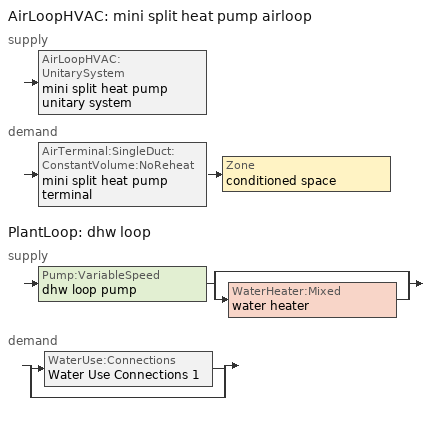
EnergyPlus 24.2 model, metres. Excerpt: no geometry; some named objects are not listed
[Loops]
AirLoopHVAC 'mini split heat pump airloop'
 supply: AirLoopHVAC:UnitarySystem 'mini split heat pump unitary system'
 demand: AirTerminal:SingleDuct:ConstantVolume:NoReheat 'mini split heat pump terminal' > Zone 'conditioned space'
PlantLoop 'dhw loop'
 supply: Pump:VariableSpeed 'dhw loop pump' > split
  | bypass
  | WaterHeater:Mixed 'water heater'
 demand: split
  | WaterUse:Connections 'Water Use Connections 1'
  | bypass
[ZoneControl:Thermostat]
conditioned space Thermostat: Zone or ZoneList=conditioned space; Control Type Schedule=conditioned space Thermostat Schedule; Control 1=conditioned space temperature setpoint; Temperature Difference Between Cutout And Setpoint {deltaC}=0
[ThermostatSetpoint:DualSetpoint]
conditioned space temperature setpoint: Heating Setpoint Temperature Schedule=heating setpoint; Cooling Setpoint Temperature Schedule=cooling setpoint
[ZoneHVAC:Baseboard:Convective:Electric]
electric baseboard: Availability Schedule=Always On Discrete; Heating Design Capacity {W}=23410.5; Efficiency=1
[AirTerminal:SingleDuct:ConstantVolume:NoReheat]
mini split heat pump terminal: Availability Schedule=Always On Discrete; Maximum Air Flow Rate {m3/s}=0.203881
[Zone equipment]
conditioned space: electric baseboard, mini split heat pump terminal
[AirLoopHVAC]
mini split heat pump airloop: Design Supply Air Flow Rate {m3/s}=0.203881; Design Return Air Flow Fraction of Supply Air Flow=1
[Sizing:System]
mini split heat pump airloop: Type of Load to Size On=Sensible; Design Outdoor Air Flow Rate {m3/s}=Autosize; Central Heating Maximum System Air Flow Ratio=0.3; Preheat Design Temperature {C}=7; Preheat Design Humidity Ratio {kgWater/kgDryAir}=0.008; Precool Design Temperature {C}=12.8; Precool Design Humidity Ratio {kgWater/kgDryAir}=0.008; Central Cooling Design Supply Air Temperature {C}=12.8; Central Heating Design Supply Air Temperature {C}=16.7; Type of Zone Sum to Use=NonCoincident; 100% Outdoor Air in Cooling=Yes; 100% Outdoor Air in Heating=Yes; Central Cooling Design Supply Air Humidity Ratio {kgWater/kgDryAir}=0.0085; Central Heating Design Supply Air Humidity Ratio {kgWater/kgDryAir}=0.008; Cooling Supply Air Flow Rate Method=DesignDay; Cooling Supply Air Flow Rate {m3/s}=0; Cooling Supply Air Flow Rate Per Floor Area {m3/s-m2}=0.00996765; Cooling Fraction of Autosized Cooling Supply Air Flow Rate=1; Cooling Supply Air Flow Rate Per Unit Cooling Capacity {m3/s-W}=3.94755e-05; Heating Supply Air Flow Rate Method=DesignDay; Heating Supply Air Flow Rate {m3/s}=0; Heating Supply Air Flow Rate Per Floor Area {m3/s-m2}=0.00996765; Heating Fraction of Autosized Heating Supply Air Flow Rate=1; Heating Fraction of Autosized Cooling Supply Air Flow Rate=1; Heating Supply Air Flow Rate Per Unit Heating Capacity {m3/s-W}=3.15882e-05; System Outdoor Air Method=ZoneSum; Zone Maximum Outdoor Air Fraction=1; Cooling Design Capacity Method=CoolingDesignCapacity; Cooling Design Capacity {W}=Autosize; Cooling Design Capacity Per Floor Area {W/m2}=234.7; Fraction of Autosized Cooling Design Capacity=1; Heating Design Capacity Method=HeatingDesignCapacity; Heating Design Capacity {W}=Autosize; Heating Design Capacity Per Floor Area {W/m2}=157; Fraction of Autosized Heating Design Capacity=1; Central Cooling Capacity Control Method=OnOff; Occupant Diversity=Autosize
[AvailabilityManager:Scheduled]
mini split heat pump airloop Availability Manager: Schedule=Always On Discrete
[AirLoopHVAC:UnitarySystem]
mini split heat pump unitary system: Control Type=Load; Controlling Zone or Thermostat Location=conditioned space; Dehumidification Control Type=None; Availability Schedule=Always On Discrete; Supply Fan=mini split heat pump supply fan; Fan Placement=BlowThrough; Supply Air Fan Operating Mode Schedule=mini split heat pump auto fan schedule; Heating Coil=mini split heat pump htg coil; DX Heating Coil Sizing Ratio=1; Cooling Coil=mini split heat pump clg coil; Use DOAS DX Cooling Coil=No; Minimum Supply Air Temperature {C}=2; Latent Load Control=SensibleOnlyLoadControl; Cooling Supply Air Flow Rate Method=SupplyAirFlowRate; Cooling Supply Air Flow Rate {m3/s}=0.203881; Heating Supply Air Flow Rate Method=SupplyAirFlowRate; Heating Supply Air Flow Rate {m3/s}=0.203881; No Load Supply Air Flow Rate Method=SupplyAirFlowRate; No Load Supply Air Flow Rate {m3/s}=0; No Load Supply Air Flow Rate Control Set To Low Speed=Yes; Maximum Supply Air Temperature {C}=48.8889; Maximum Outdoor Dry-Bulb Temperature for Supplemental Heater Operation {C}=21; Ancillary On-Cycle Electric Power {W}=0; Ancillary Off-Cycle Electric Power {W}=0; Design Specification Multispeed Object=Unitary System Performance Multispeed 1
[Fan:SystemModel]
mini split heat pump supply fan: Availability Schedule=Always On Discrete; Design Maximum Air Flow Rate {m3/s}=0.251085; Speed Control Method=Discrete; Electric Power Minimum Flow Rate Fraction=0.2; Design Pressure Rise {Pa}=500; Motor Efficiency=1; Motor In Air Stream Fraction=1; Design Electric Power Consumption {W}=Autosize; Design Power Sizing Method=PowerPerFlow; Electric Power Per Unit Flow Rate {W/(m3/s)}=148.322; Electric Power Per Unit Flow Rate Per Unit Pressure {W/((m3/s)-Pa)}=1.66667; Fan Total Efficiency=0.7; Motor Loss Radiative Fraction=0; Number of Speeds=4; Speed Flow Fraction 1=0.20706; Speed Electric Power Fraction 1=0.00888; Speed Flow Fraction 2=0.252; Speed Electric Power Fraction 2=0.016; Speed Flow Fraction 3=0.812; Speed Electric Power Fraction 3=0.53539; Speed Flow Fraction 4=1; Speed Electric Power Fraction 4=1
[Coil:Heating:DX:MultiSpeed]
mini split heat pump htg coil: Availability Schedule=Always On Discrete; Minimum Outdoor Dry-Bulb Temperature for Compressor Operation {C}=-28.8889; Crankcase Heater Capacity {W}=50; Maximum Outdoor Dry-Bulb Temperature for Crankcase Heater Operation {C}=10; Defrost Energy Input Ratio Function of Temperature Curve=Defrosteir; Maximum Outdoor Dry-Bulb Temperature for Defrost Operation {C}=4.44444; Defrost Strategy=ReverseCycle; Defrost Control=Timed; Defrost Time Period Fraction=0.058333; Resistive Defrost Heater Capacity {W}=AutoSize; Apply Part Load Fraction to Speeds Greater than 1=No; Fuel Type=Electricity; Region number for Calculating HSPF=4; Number of Speeds=2; Speed Gross Rated Heating Capacity 1 {W}=1178.72; Speed Gross Rated Heating COP 1 {W/W}=4.29033; Speed Rated Air Flow Rate 1 {m3/s}=0.0633039; Speed Rated Supply Air Fan Power Per Volume Flow Rate 2017 1 {W/(m3/s)}=773.3; Speed Rated Supply Air Fan Power Per Volume Flow Rate 2023 1 {W/(m3/s)}=934.4; Speed Heating Capacity Function of Temperature Curve Name 1=Heat-CAP-fT1; Speed Heating Capacity Function of Flow Fraction Curve Name 1=Heat-CAP-fFF1; Speed Energy Input Ratio Function of Temperature Curve Name 1=Heat-EIR-fT1; Speed Energy Input Ratio Function of Flow Fraction Curve Name 1=Heat-EIR-fFF1; Speed Part Load Fraction Correlation Curve Name 1=Heat-PLF-fPLR1; Speed Rated Waste Heat Fraction of Power Input 1=0.2; Speed Waste Heat Function of Temperature Curve Name 1=ConstantBiquadratic 1; Speed Gross Rated Heating Capacity 2 {W}=4642.53; Speed Gross Rated Heating COP 2 {W/W}=2.97298; Speed Rated Air Flow Rate 2 {m3/s}=0.251203; Speed Rated Supply Air Fan Power Per Volume Flow Rate 2017 2 {W/(m3/s)}=773.3; Speed Rated Supply Air Fan Power Per Volume Flow Rate 2023 2 {W/(m3/s)}=934.4; Speed Heating Capacity Function of Temperature Curve Name 2=Heat-CAP-fT2; Speed Heating Capacity Function of Flow Fraction Curve Name 2=Heat-CAP-fFF2; Speed Energy Input Ratio Function of Temperature Curve Name 2=Heat-EIR-fT2; Speed Energy Input Ratio Function of Flow Fraction Curve Name 2=Heat-EIR-fFF2; Speed Part Load Fraction Correlation Curve Name 2=Heat-PLF-fPLR2; Speed Rated Waste Heat Fraction of Power Input 2=0.2; Speed Waste Heat Function of Temperature Curve Name 2=ConstantBiquadratic 1
[Coil:Cooling:DX:MultiSpeed]
mini split heat pump clg coil: Availability Schedule=Always On Discrete; Condenser Type=AirCooled; Minimum Outdoor Dry-Bulb Temperature for Compressor Operation {C}=-25; Apply Part Load Fraction to Speeds Greater than 1=No; Apply Latent Degradation to Speeds Greater than 1=No; Crankcase Heater Capacity {W}=50; Maximum Outdoor Dry-Bulb Temperature for Crankcase Heater Operation {C}=10; Basin Heater Capacity {W/K}=0; Basin Heater Setpoint Temperature {C}=2; Fuel Type=Electricity; Number of Speeds=2; Speed Gross Rated Total Cooling Capacity 1 {W}=969.341; Speed Gross Rated Sensible Heat Ratio 1=0.806404; Speed Gross Rated Cooling COP 1 {W/W}=3.79972; Speed Rated Air Flow Rate 1 {m3/s}=0.0520149; Speed Rated Evaporator Fan Power Per Volume Flow Rate 2017 1 {W/(m3/s)}=773.3; Speed Rated Evaporator Fan Power Per Volume Flow Rate 2023 1 {W/(m3/s)}=934.4; Speed Total Cooling Capacity Function of Temperature Curve Name 1=Cool-CAP-fT1; Speed Total Cooling Capacity Function of Flow Fraction Curve Name 1=Cool-CAP-fFF1; Speed Energy Input Ratio Function of Temperature Curve Name 1=Cool-EIR-fT1; Speed Energy Input Ratio Function of Flow Fraction Curve Name 1=Cool-EIR-fFF1; Speed Part Load Fraction Correlation Curve Name 1=Cool-PLF-fPLR1; Speed Nominal Time for Condensate Removal to Begin 1 {s}=1000; Speed Ratio of Initial Moisture Evaporation Rate and Steady State Latent Capacity 1=1.5; Speed Maximum Cycling Rate 1 {cycles/hr}=3; Speed Latent Capacity Time Constant 1 {s}=45; Speed Rated Waste Heat Fraction of Power Input 1=0.2; Speed Waste Heat Function of Temperature Curve Name 1=ConstantBiquadratic; Speed Evaporative Condenser Effectiveness 1=0.9; Speed Evaporative Condenser Air Flow Rate 1 {m3/s}=AutoSize; Speed Rated Evaporative Condenser Pump Power Consumption 1 {W}=AutoSize; Speed Gross Rated Total Cooling Capacity 2 {W}=3819.94; Speed Gross Rated Sensible Heat Ratio 2=0.759942; Speed Gross Rated Cooling COP 2 {W/W}=2.89066; Speed Rated Air Flow Rate 2 {m3/s}=0.203977; Speed Rated Evaporator Fan Power Per Volume Flow Rate 2017 2 {W/(m3/s)}=773.3; Speed Rated Evaporator Fan Power Per Volume Flow Rate 2023 2 {W/(m3/s)}=934.4; Speed Total Cooling Capacity Function of Temperature Curve Name 2=Cool-CAP-fT2; Speed Total Cooling Capacity Function of Flow Fraction Curve Name 2=Cool-CAP-fFF2; Speed Energy Input Ratio Function of Temperature Curve Name 2=Cool-EIR-fT2; Speed Energy Input Ratio Function of Flow Fraction Curve Name 2=Cool-EIR-fFF2; Speed Part Load Fraction Correlation Curve Name 2=Cool-PLF-fPLR2; Speed Nominal Time for Condensate Removal to Begin 2 {s}=1000; Speed Ratio of Initial Moisture Evaporation Rate and Steady State Latent Capacity 2=1.5; Speed Maximum Cycling Rate 2 {cycles/hr}=3; Speed Latent Capacity Time Constant 2 {s}=45; Speed Rated Waste Heat Fraction of Power Input 2=0.2; Speed Waste Heat Function of Temperature Curve Name 2=ConstantBiquadratic; Speed Evaporative Condenser Effectiveness 2=0.9; Speed Evaporative Condenser Air Flow Rate 2 {m3/s}=AutoSize; Speed Rated Evaporative Condenser Pump Power Consumption 2 {W}=AutoSize
[UnitarySystemPerformance:Multispeed]
Unitary System Performance Multispeed 1: Number of Speeds for Heating=2; Number of Speeds for Cooling=2; Single Mode Operation=No; No Load Supply Air Flow Rate Ratio=1; Heating Speed Supply Air Flow Ratio 1=0.310345; Cooling Speed Supply Air Flow Ratio 1=0.255; Heating Speed Supply Air Flow Ratio 2=1.23153; Cooling Speed Supply Air Flow Ratio 2=1
[PlantLoop]
dhw loop: Fluid Type=Water; Plant Equipment Operation Scheme=dhw loop Operation Schemes; Maximum Loop Temperature {C}=100; Minimum Loop Temperature {C}=0; Maximum Loop Flow Rate {m3/s}=0.01; Minimum Loop Flow Rate {m3/s}=0; Plant Loop Volume {m3}=0.003; Load Distribution Scheme=Optimal; Plant Loop Demand Calculation Scheme=SingleSetpoint; Common Pipe Simulation=None
[Sizing:Plant]
dhw loop: Loop Type=Heating; Design Loop Exit Temperature {C}=56; Loop Design Temperature Difference {deltaC}=5.55556; Sizing Option=NonCoincident; Zone Timesteps in Averaging Window=1; Coincident Sizing Factor Mode=None
[Pump:VariableSpeed]
dhw loop pump: Design Maximum Flow Rate {m3/s}=0.01; Design Pump Head {Pa}=1; Design Power Consumption {W}=0; Motor Efficiency=0.85; Fraction of Motor Inefficiencies to Fluid Stream=0; Coefficient 1 of the Part Load Performance Curve=0; Coefficient 2 of the Part Load Performance Curve=1; Coefficient 3 of the Part Load Performance Curve=0; Coefficient 4 of the Part Load Performance Curve=0; Design Minimum Flow Rate {m3/s}=0; Pump Control Type=Intermittent; Skin Loss Radiative Fraction=0.5; Design Power Sizing Method=PowerPerFlowPerPressure; Design Electric Power per Unit Flow Rate {W/(m3/s)}=348701.1; Design Shaft Power per Unit Flow Rate per Unit Head {W/((m3/s)-Pa)}=1.28205; Design Minimum Flow Rate Fraction=0
[WaterHeater:Mixed]
water heater: Tank Volume {m3}=0.102206; Setpoint Temperature Schedule=water heater setpoint; Deadband Temperature Difference {deltaC}=2; Maximum Temperature Limit {C}=99; Heater Control Type=Cycle; Heater Maximum Capacity {W}=5500.06; Heater Minimum Capacity {W}=0; Heater Ignition Minimum Flow Rate {m3/s}=0; Heater Ignition Delay {s}=0; Heater Fuel Type=Electricity; Heater Thermal Efficiency=1; Off Cycle Parasitic Fuel Consumption Rate {W}=0; Off Cycle Parasitic Fuel Type=Electricity; Off Cycle Parasitic Heat Fraction to Tank=0; On Cycle Parasitic Fuel Consumption Rate {W}=0; On Cycle Parasitic Fuel Type=Electricity; On Cycle Parasitic Heat Fraction to Tank=0; Ambient Temperature Indicator=Zone; Ambient Temperature Zone=conditioned space; Off Cycle Loss Coefficient to Ambient Temperature {W/K}=2.93714; Off Cycle Loss Fraction to Zone=1; On Cycle Loss Coefficient to Ambient Temperature {W/K}=2.93714; On Cycle Loss Fraction to Zone=1; Use Side Effectiveness=1; Source Side Effectiveness=1; Use Side Design Flow Rate {m3/s}=Autosize; Source Side Design Flow Rate {m3/s}=Autosize; Indirect Water Heating Recovery Time {hr}=1.5; Source Side Flow Control Mode=IndirectHeatPrimarySetpoint
[WaterHeater:Sizing]
water heater: Design Mode=PeakDraw; Time Storage Can Meet Peak Draw {hr}=0.538503; Time for Tank Recovery {hr}=0; Nominal Tank Volume for Autosizing Plant Connections {m3}=1
[SetpointManager:Scheduled]
Setpoint Manager Scheduled 1: Control Variable=Temperature; Schedule=dhw temp
[WaterUse:Connections]
Water Use Connections 1: Drain Water Heat Exchanger Type=None; Drain Water Heat Exchanger Destination=Plant; Water Use Equipment Name 1=dhw fixtures; Water Use Equipment Name 2=dhw distribution waste; Water Use Equipment Name 3=clothes washer; Water Use Equipment Name 4=dishwasher
[WaterUse:Equipment]
Name | Peak Flow Rate {m3/s} | Flow Rate Fraction Schedule | Target Temperature Schedule
dhw fixtures | 4.46098e-06 | dhw fixtures schedule | mixed water temperature schedule
dhw distribution waste | 1.35238e-06 | dhw fixtures schedule | mixed water temperature schedule
clothes washer | 9.69919e-07 | clothes washer schedule
dishwasher | 2.90872e-07 | dishwasher schedule
[PlantEquipmentOperationSchemes]
dhw loop Operation Schemes: Control Scheme Object Type 1=PlantEquipmentOperation:HeatingLoad; Control Scheme Name 1=dhw loop Heating Operation Scheme; Control Scheme Schedule Name 1=Always On Discrete
[PlantEquipmentOperation:HeatingLoad]
dhw loop Heating Operation Scheme: Load Range Lower Limit 1 {W}=0; Load Range Upper Limit 1 {W}=1000000000; Range Equipment List Name 1=dhw loop Heating Equipment List
[PlantEquipmentList]
dhw loop Heating Equipment List: WaterHeater:Mixed, water heater
[EnergyManagementSystem:GlobalVariable]
infil_program_Qfan
infil_program_Qinf
mini_split_heat_pump_airloop_Fan_RTF
natural_vent_program_Qnv
natural_vent_program_Qwhf
[EnergyManagementSystem:InternalVariable]
mini_split_heat_pump_airloop_max_sup_fan_mfr: Internal Data Index Key=mini split heat pump supply fan; Internal Data Type=Fan Maximum Mass Flow Rate
[EnergyManagementSystem:Sensor]
Name | Output:Variable or Output:Meter Index Key | Output:Variable or Output:Meter
airflow_gain | infil flow | Infiltration Sensible Heat Gain Energy
airflow_gain_1 | natural vent flow | Infiltration Sensible Heat Gain Energy
airflow_gain_2 | whole house fan flow | Infiltration Sensible Heat Gain Energy
airflow_loss | infil flow | Infiltration Sensible Heat Loss Energy
airflow_loss_1 | natural vent flow | Infiltration Sensible Heat Loss Energy
airflow_loss_2 | whole house fan flow | Infiltration Sensible Heat Loss Energy
clg_load_cond |  | Cooling:EnergyTransfer:Zone:CONDITIONED SPACE
clg_sp_s; clg_sp_s_1 | cooling setpoint | Schedule Value
clothes_dryer_exhaust_0_sch_s | clothes dryer exhaust 0 schedule | Schedule Value
conditioned_space_clg_unmet_s | conditioned space | Zone Cooling Setpoint Not Met Time
conditioned_space_htg_unmet_s | conditioned space | Zone Heating Setpoint Not Met Time
cool_season | cooling season schedule | Schedule Value
dhw_loss | water heater | Water Heater Heat Loss Energy
dhw_rtf | water heater | Water Heater Runtime Fraction
fridge_tin_s; tin_s; tin_s_1 | conditioned space | Zone Mean Air Temperature
htg_load_cond |  | Heating:EnergyTransfer:Zone:CONDITIONED SPACE
htg_sp_s; htg_sp_s_1 | heating setpoint | Schedule Value
ig_ee_conv | clothes dryer | Electric Equipment Convective Heating Energy
ig_ee_conv_1 | clothes washer | Electric Equipment Convective Heating Energy
ig_ee_conv_2 | cooking range | Electric Equipment Convective Heating Energy
ig_ee_conv_3 | dishwasher | Electric Equipment Convective Heating Energy
ig_ee_conv_4 | fridge | Electric Equipment Convective Heating Energy
ig_ee_conv_5 | misc plug loads | Electric Equipment Convective Heating Energy
ig_ee_conv_6 | whole house fan | Electric Equipment Convective Heating Energy
ig_ee_rad | clothes dryer | Electric Equipment Radiant Heating Energy
ig_ee_rad_1 | clothes washer | Electric Equipment Radiant Heating Energy
ig_ee_rad_2 | cooking range | Electric Equipment Radiant Heating Energy
ig_ee_rad_3 | dishwasher | Electric Equipment Radiant Heating Energy
ig_ee_rad_4 | fridge | Electric Equipment Radiant Heating Energy
ig_ee_rad_5 | misc plug loads | Electric Equipment Radiant Heating Energy
ig_ee_rad_6 | whole house fan | Electric Equipment Radiant Heating Energy
ig_lgt_conv | interior lighting | Lights Convective Heating Energy
ig_lgt_rad | interior lighting | Lights Radiant Heating Energy
ig_lgt_vis | interior lighting | Lights Visible Radiation Heating Energy
ig_oe_conv | clothes dryer 1 | Other Equipment Convective Heating Energy
ig_oe_conv_1 | cooking range 1 | Other Equipment Convective Heating Energy
ig_oe_conv_2 | general water use latent | Other Equipment Convective Heating Energy
ig_oe_conv_3 | general water use sensible | Other Equipment Convective Heating Energy
ig_oe_conv_4 | water heater energy adjustment1 | Other Equipment Convective Heating Energy
ig_oe_rad | clothes dryer 1 | Other Equipment Radiant Heating Energy
ig_oe_rad_1 | cooking range 1 | Other Equipment Radiant Heating Energy
ig_oe_rad_2 | general water use latent | Other Equipment Radiant Heating Energy
ig_oe_rad_3 | general water use sensible | Other Equipment Radiant Heating Energy
ig_oe_rad_4 | water heater energy adjustment1 | Other Equipment Radiant Heating Energy
ig_ppl_conv | occupants | People Convective Heating Energy
ig_ppl_rad | occupants | People Radiant Heating Energy
im_conv | furniture mass conditioned space 1 | Surface Inside Face Convection Heat Gain Energy
im_conv_1 | partition wall mass | Surface Inside Face Convection Heat Gain Energy
im_ig | furniture mass conditioned space 1 | Surface Inside Face Internal Gains Radiation Heat Gain Energy
im_ig_1 | partition wall mass | Surface Inside Face Internal Gains Radiation Heat Gain Energy
im_lgt | furniture mass conditioned space 1 | Surface Inside Face Lights Radiation Heat Gain Energy
im_lgt_1 | partition wall mass | Surface Inside Face Lights Radiation Heat Gain Energy
im_sol | furniture mass conditioned space 1 | Surface Inside Face Solar Radiation Heat Gain Energy
im_sol_1 | partition wall mass | Surface Inside Face Solar Radiation Heat Gain Energy
im_surf | furniture mass conditioned space 1 | Surface Inside Face Net Surface Thermal Radiation Heat Gain Energy
im_surf_1 | partition wall mass | Surface Inside Face Net Surface Thermal Radiation Heat Gain Energy
mini_split_heat_pump_airloop_Fan_RTF_s | mini split heat pump supply fan | Fan Runtime Fraction Speed 1
mini_split_heat_pump_airloop_Fan_RTF_s_1 | mini split heat pump supply fan | Fan Runtime Fraction Speed 2
mini_split_heat_pump_airloop_Fan_RTF_s_2 | mini split heat pump supply fan | Fan Runtime Fraction Speed 3
mini_split_heat_pump_airloop_Fan_RTF_s_3 | mini split heat pump supply fan | Fan Runtime Fraction Speed 4
mini_split_heat_pump_clg_coil_s | mini split heat pump clg coil | Cooling Coil Total Cooling Energy
mini_split_heat_pump_htg_coil_s | mini split heat pump htg coil | Heating Coil Heating Energy
mini_split_heat_pump_supply_fan_s | mini split heat pump supply fan | Fan Electricity Energy
mv_conv | mech vent house fan | Electric Equipment Convective Heating Energy
mv_conv_1 | mech vent house fan cfis | Electric Equipment Convective Heating Energy
mv_conv_2 | mech vent house fan latent load | Other Equipment Convective Heating Energy
mv_conv_3 | mech vent house fan sensible load | Other Equipment Convective Heating Energy
mv_rad | mech vent house fan | Electric Equipment Radiant Heating Energy
mv_rad_1 | mech vent house fan cfis | Electric Equipment Radiant Heating Energy
mv_rad_2 | mech vent house fan latent load | Other Equipment Radiant Heating Energy
mv_rad_3 | mech vent house fan sensible load | Other Equipment Radiant Heating Energy
natural_vent_s | natural vent schedule | Schedule Value
out_pb_s |  | Site Outdoor Air Barometric Pressure
out_wt_s |  | Site Outdoor Air Humidity Ratio
site_vw_s |  | Site Wind Speed
ss_back_out | Window1 | Surface Window Shortwave from Zone Back Out Window Heat Transfer Rate
ss_back_out_1 | Window10 | Surface Window Shortwave from Zone Back Out Window Heat Transfer Rate
ss_back_out_10 | Window9 | Surface Window Shortwave from Zone Back Out Window Heat Transfer Rate
ss_back_out_2 | Window11 | Surface Window Shortwave from Zone Back Out Window Heat Transfer Rate
ss_back_out_3 | Window12 | Surface Window Shortwave from Zone Back Out Window Heat Transfer Rate
ss_back_out_4 | Window14 | Surface Window Shortwave from Zone Back Out Window Heat Transfer Rate
ss_back_out_5 | Window2 | Surface Window Shortwave from Zone Back Out Window Heat Transfer Rate
ss_back_out_6 | Window3 | Surface Window Shortwave from Zone Back Out Window Heat Transfer Rate
ss_back_out_7 | Window4 | Surface Window Shortwave from Zone Back Out Window Heat Transfer Rate
ss_back_out_8 | Window5 | Surface Window Shortwave from Zone Back Out Window Heat Transfer Rate
ss_back_out_9 | Window7 | Surface Window Shortwave from Zone Back Out Window Heat Transfer Rate
ss_conv | Door1 | Surface Inside Face Convection Heat Gain Energy
ss_conv_1 | Window1 | Surface Inside Face Convection Heat Gain Energy
ss_conv_10 | Window7 | Surface Inside Face Convection Heat Gain Energy
ss_conv_11 | Window9 | Surface Inside Face Convection Heat Gain Energy
ss_conv_2 | Window10 | Surface Inside Face Convection Heat Gain Energy
ss_conv_3 | Window11 | Surface Inside Face Convection Heat Gain Energy
ss_conv_4 | Window12 | Surface Inside Face Convection Heat Gain Energy
ss_conv_5 | Window14 | Surface Inside Face Convection Heat Gain Energy
ss_conv_6 | Window2 | Surface Inside Face Convection Heat Gain Energy
ss_conv_7 | Window3 | Surface Inside Face Convection Heat Gain Energy
ss_conv_8 | Window4 | Surface Inside Face Convection Heat Gain Energy
ss_conv_9 | Window5 | Surface Inside Face Convection Heat Gain Energy
ss_ig | Door1 | Surface Inside Face Internal Gains Radiation Heat Gain Energy
ss_ig_1 | Window1 | Surface Inside Face Internal Gains Radiation Heat Gain Energy
ss_ig_10 | Window7 | Surface Inside Face Internal Gains Radiation Heat Gain Energy
ss_ig_11 | Window9 | Surface Inside Face Internal Gains Radiation Heat Gain Energy
ss_ig_2 | Window10 | Surface Inside Face Internal Gains Radiation Heat Gain Energy
ss_ig_3 | Window11 | Surface Inside Face Internal Gains Radiation Heat Gain Energy
ss_ig_4 | Window12 | Surface Inside Face Internal Gains Radiation Heat Gain Energy
ss_ig_5 | Window14 | Surface Inside Face Internal Gains Radiation Heat Gain Energy
ss_ig_6 | Window2 | Surface Inside Face Internal Gains Radiation Heat Gain Energy
ss_ig_7 | Window3 | Surface Inside Face Internal Gains Radiation Heat Gain Energy
ss_ig_8 | Window4 | Surface Inside Face Internal Gains Radiation Heat Gain Energy
ss_ig_9 | Window5 | Surface Inside Face Internal Gains Radiation Heat Gain Energy
ss_lgt | Door1 | Surface Inside Face Lights Radiation Heat Gain Energy
ss_sol | Door1 | Surface Inside Face Solar Radiation Heat Gain Energy
ss_surf | Door1 | Surface Inside Face Net Surface Thermal Radiation Heat Gain Energy
ss_surf_1 | Window1 | Surface Inside Face Net Surface Thermal Radiation Heat Gain Energy
ss_surf_10 | Window7 | Surface Inside Face Net Surface Thermal Radiation Heat Gain Energy
ss_surf_11 | Window9 | Surface Inside Face Net Surface Thermal Radiation Heat Gain Energy
ss_surf_2 | Window10 | Surface Inside Face Net Surface Thermal Radiation Heat Gain Energy
ss_surf_3 | Window11 | Surface Inside Face Net Surface Thermal Radiation Heat Gain Energy
ss_surf_4 | Window12 | Surface Inside Face Net Surface Thermal Radiation Heat Gain Energy
ss_surf_5 | Window14 | Surface Inside Face Net Surface Thermal Radiation Heat Gain Energy
ss_surf_6 | Window2 | Surface Inside Face Net Surface Thermal Radiation Heat Gain Energy
ss_surf_7 | Window3 | Surface Inside Face Net Surface Thermal Radiation Heat Gain Energy
ss_surf_8 | Window4 | Surface Inside Face Net Surface Thermal Radiation Heat Gain Energy
ss_surf_9 | Window5 | Surface Inside Face Net Surface Thermal Radiation Heat Gain Energy
ss_trans_in | Window1 | Surface Window Transmitted Solar Radiation Rate
ss_trans_in_1 | Window10 | Surface Window Transmitted Solar Radiation Rate
ss_trans_in_10 | Window9 | Surface Window Transmitted Solar Radiation Rate
ss_trans_in_2 | Window11 | Surface Window Transmitted Solar Radiation Rate
ss_trans_in_3 | Window12 | Surface Window Transmitted Solar Radiation Rate
ss_trans_in_4 | Window14 | Surface Window Transmitted Solar Radiation Rate
ss_trans_in_5 | Window2 | Surface Window Transmitted Solar Radiation Rate
ss_trans_in_6 | Window3 | Surface Window Transmitted Solar Radiation Rate
ss_trans_in_7 | Window4 | Surface Window Transmitted Solar Radiation Rate
ss_trans_in_8 | Window5 | Surface Window Transmitted Solar Radiation Rate
ss_trans_in_9 | Window7 | Surface Window Transmitted Solar Radiation Rate
ss_trans_out | Window1 | Surface Inside Face Initial Transmitted Diffuse Transmitted Out Window Solar Radiation Rate
ss_trans_out_1 | Window10 | Surface Inside Face Initial Transmitted Diffuse Transmitted Out Window Solar Radiation Rate
ss_trans_out_10 | Window9 | Surface Inside Face Initial Transmitted Diffuse Transmitted Out Window Solar Radiation Rate
ss_trans_out_2 | Window11 | Surface Inside Face Initial Transmitted Diffuse Transmitted Out Window Solar Radiation Rate
ss_trans_out_3 | Window12 | Surface Inside Face Initial Transmitted Diffuse Transmitted Out Window Solar Radiation Rate
ss_trans_out_4 | Window14 | Surface Inside Face Initial Transmitted Diffuse Transmitted Out Window Solar Radiation Rate
ss_trans_out_5 | Window2 | Surface Inside Face Initial Transmitted Diffuse Transmitted Out Window Solar Radiation Rate
ss_trans_out_6 | Window3 | Surface Inside Face Initial Transmitted Diffuse Transmitted Out Window Solar Radiation Rate
ss_trans_out_7 | Window4 | Surface Inside Face Initial Transmitted Diffuse Transmitted Out Window Solar Radiation Rate
ss_trans_out_8 | Window5 | Surface Inside Face Initial Transmitted Diffuse Transmitted Out Window Solar Radiation Rate
ss_trans_out_9 | Window7 | Surface Inside Face Initial Transmitted Diffuse Transmitted Out Window Solar Radiation Rate
s_conv | Floor1 | Surface Inside Face Convection Heat Gain Energy
s_conv_1 | Floor2 | Surface Inside Face Convection Heat Gain Energy
s_conv_10 | Roof2:135 | Surface Inside Face Convection Heat Gain Energy
s_conv_11 | Roof2:225 | Surface Inside Face Convection Heat Gain Energy
s_conv_12 | Roof2:315 | Surface Inside Face Convection Heat Gain Energy
s_conv_13 | Roof2:45 | Surface Inside Face Convection Heat Gain Energy
s_conv_14 | Slab1 | Surface Inside Face Convection Heat Gain Energy
s_conv_15 | Wall1:135 | Surface Inside Face Convection Heat Gain Energy
s_conv_16 | Wall1:225 | Surface Inside Face Convection Heat Gain Energy
s_conv_17 | Wall1:315 | Surface Inside Face Convection Heat Gain Energy
s_conv_18 | Wall1:45 | Surface Inside Face Convection Heat Gain Energy
s_conv_2 | Floor3 | Surface Inside Face Convection Heat Gain Energy
s_conv_3 | FoundationWall1 | Surface Inside Face Convection Heat Gain Energy
s_conv_4 | inferred conditioned ceiling | Surface Inside Face Convection Heat Gain Energy
s_conv_5 | inferred conditioned floor | Surface Inside Face Convection Heat Gain Energy
s_conv_6 | RimJoist1:135 | Surface Inside Face Convection Heat Gain Energy
s_conv_7 | RimJoist1:225 | Surface Inside Face Convection Heat Gain Energy
s_conv_8 | RimJoist1:315 | Surface Inside Face Convection Heat Gain Energy
s_conv_9 | RimJoist1:45 | Surface Inside Face Convection Heat Gain Energy
s_ig | Floor1 | Surface Inside Face Internal Gains Radiation Heat Gain Energy
s_ig_1 | Floor2 | Surface Inside Face Internal Gains Radiation Heat Gain Energy
s_ig_10 | Roof2:135 | Surface Inside Face Internal Gains Radiation Heat Gain Energy
s_ig_11 | Roof2:225 | Surface Inside Face Internal Gains Radiation Heat Gain Energy
s_ig_12 | Roof2:315 | Surface Inside Face Internal Gains Radiation Heat Gain Energy
s_ig_13 | Roof2:45 | Surface Inside Face Internal Gains Radiation Heat Gain Energy
s_ig_14 | Slab1 | Surface Inside Face Internal Gains Radiation Heat Gain Energy
s_ig_15 | Wall1:135 | Surface Inside Face Internal Gains Radiation Heat Gain Energy
s_ig_16 | Wall1:225 | Surface Inside Face Internal Gains Radiation Heat Gain Energy
s_ig_17 | Wall1:315 | Surface Inside Face Internal Gains Radiation Heat Gain Energy
s_ig_18 | Wall1:45 | Surface Inside Face Internal Gains Radiation Heat Gain Energy
s_ig_2 | Floor3 | Surface Inside Face Internal Gains Radiation Heat Gain Energy
s_ig_3 | FoundationWall1 | Surface Inside Face Internal Gains Radiation Heat Gain Energy
s_ig_4 | inferred conditioned ceiling | Surface Inside Face Internal Gains Radiation Heat Gain Energy
s_ig_5 | inferred conditioned floor | Surface Inside Face Internal Gains Radiation Heat Gain Energy
s_ig_6 | RimJoist1:135 | Surface Inside Face Internal Gains Radiation Heat Gain Energy
s_ig_7 | RimJoist1:225 | Surface Inside Face Internal Gains Radiation Heat Gain Energy
s_ig_8 | RimJoist1:315 | Surface Inside Face Internal Gains Radiation Heat Gain Energy
s_ig_9 | RimJoist1:45 | Surface Inside Face Internal Gains Radiation Heat Gain Energy
s_lgt | Floor1 | Surface Inside Face Lights Radiation Heat Gain Energy
s_lgt_1 | Floor2 | Surface Inside Face Lights Radiation Heat Gain Energy
s_lgt_10 | Roof2:135 | Surface Inside Face Lights Radiation Heat Gain Energy
s_lgt_11 | Roof2:225 | Surface Inside Face Lights Radiation Heat Gain Energy
s_lgt_12 | Roof2:315 | Surface Inside Face Lights Radiation Heat Gain Energy
s_lgt_13 | Roof2:45 | Surface Inside Face Lights Radiation Heat Gain Energy
s_lgt_14 | Slab1 | Surface Inside Face Lights Radiation Heat Gain Energy
s_lgt_15 | Wall1:135 | Surface Inside Face Lights Radiation Heat Gain Energy
s_lgt_16 | Wall1:225 | Surface Inside Face Lights Radiation Heat Gain Energy
s_lgt_17 | Wall1:315 | Surface Inside Face Lights Radiation Heat Gain Energy
s_lgt_18 | Wall1:45 | Surface Inside Face Lights Radiation Heat Gain Energy
s_lgt_2 | Floor3 | Surface Inside Face Lights Radiation Heat Gain Energy
s_lgt_3 | FoundationWall1 | Surface Inside Face Lights Radiation Heat Gain Energy
s_lgt_4 | inferred conditioned ceiling | Surface Inside Face Lights Radiation Heat Gain Energy
s_lgt_5 | inferred conditioned floor | Surface Inside Face Lights Radiation Heat Gain Energy
s_lgt_6 | RimJoist1:135 | Surface Inside Face Lights Radiation Heat Gain Energy
s_lgt_7 | RimJoist1:225 | Surface Inside Face Lights Radiation Heat Gain Energy
s_lgt_8 | RimJoist1:315 | Surface Inside Face Lights Radiation Heat Gain Energy
s_lgt_9 | RimJoist1:45 | Surface Inside Face Lights Radiation Heat Gain Energy
s_sol | Floor1 | Surface Inside Face Solar Radiation Heat Gain Energy
s_sol_1 | Floor2 | Surface Inside Face Solar Radiation Heat Gain Energy
s_sol_10 | Roof2:135 | Surface Inside Face Solar Radiation Heat Gain Energy
s_sol_11 | Roof2:225 | Surface Inside Face Solar Radiation Heat Gain Energy
s_sol_12 | Roof2:315 | Surface Inside Face Solar Radiation Heat Gain Energy
s_sol_13 | Roof2:45 | Surface Inside Face Solar Radiation Heat Gain Energy
s_sol_14 | Slab1 | Surface Inside Face Solar Radiation Heat Gain Energy
s_sol_15 | Wall1:135 | Surface Inside Face Solar Radiation Heat Gain Energy
s_sol_16 | Wall1:225 | Surface Inside Face Solar Radiation Heat Gain Energy
s_sol_17 | Wall1:315 | Surface Inside Face Solar Radiation Heat Gain Energy
s_sol_18 | Wall1:45 | Surface Inside Face Solar Radiation Heat Gain Energy
s_sol_2 | Floor3 | Surface Inside Face Solar Radiation Heat Gain Energy
s_sol_3 | FoundationWall1 | Surface Inside Face Solar Radiation Heat Gain Energy
s_sol_4 | inferred conditioned ceiling | Surface Inside Face Solar Radiation Heat Gain Energy
s_sol_5 | inferred conditioned floor | Surface Inside Face Solar Radiation Heat Gain Energy
s_sol_6 | RimJoist1:135 | Surface Inside Face Solar Radiation Heat Gain Energy
s_sol_7 | RimJoist1:225 | Surface Inside Face Solar Radiation Heat Gain Energy
s_sol_8 | RimJoist1:315 | Surface Inside Face Solar Radiation Heat Gain Energy
s_sol_9 | RimJoist1:45 | Surface Inside Face Solar Radiation Heat Gain Energy
s_surf | Floor1 | Surface Inside Face Net Surface Thermal Radiation Heat Gain Energy
s_surf_1 | Floor2 | Surface Inside Face Net Surface Thermal Radiation Heat Gain Energy
s_surf_10 | Roof2:135 | Surface Inside Face Net Surface Thermal Radiation Heat Gain Energy
s_surf_11 | Roof2:225 | Surface Inside Face Net Surface Thermal Radiation Heat Gain Energy
s_surf_12 | Roof2:315 | Surface Inside Face Net Surface Thermal Radiation Heat Gain Energy
s_surf_13 | Roof2:45 | Surface Inside Face Net Surface Thermal Radiation Heat Gain Energy
s_surf_14 | Slab1 | Surface Inside Face Net Surface Thermal Radiation Heat Gain Energy
s_surf_15 | Wall1:135 | Surface Inside Face Net Surface Thermal Radiation Heat Gain Energy
s_surf_16 | Wall1:225 | Surface Inside Face Net Surface Thermal Radiation Heat Gain Energy
s_surf_17 | Wall1:315 | Surface Inside Face Net Surface Thermal Radiation Heat Gain Energy
s_surf_18 | Wall1:45 | Surface Inside Face Net Surface Thermal Radiation Heat Gain Energy
s_surf_2 | Floor3 | Surface Inside Face Net Surface Thermal Radiation Heat Gain Energy
s_surf_3 | FoundationWall1 | Surface Inside Face Net Surface Thermal Radiation Heat Gain Energy
s_surf_4 | inferred conditioned ceiling | Surface Inside Face Net Surface Thermal Radiation Heat Gain Energy
s_surf_5 | inferred conditioned floor | Surface Inside Face Net Surface Thermal Radiation Heat Gain Energy
s_surf_6 | RimJoist1:135 | Surface Inside Face Net Surface Thermal Radiation Heat Gain Energy
s_surf_7 | RimJoist1:225 | Surface Inside Face Net Surface Thermal Radiation Heat Gain Energy
s_surf_8 | RimJoist1:315 | Surface Inside Face Net Surface Thermal Radiation Heat Gain Energy
s_surf_9 | RimJoist1:45 | Surface Inside Face Net Surface Thermal Radiation Heat Gain Energy
tout_db; tout_db_1 | Environment | Site Outdoor Air Drybulb Temperature
tout_s | conditioned space | Zone Outdoor Air Drybulb Temperature
water_heater_energy | water heater | Water Heater Electricity Rate
water_heater_off_cycle_parasitic | water heater | Water Heater Off Cycle Parasitic Electricity Rate
water_heater_on_cycle_parasitic | water heater | Water Heater On Cycle Parasitic Electricity Rate
win_s | conditioned space | Zone Air Humidity Ratio
[EnergyManagementSystem:Actuator]
Name | Actuated Component Unique | Actuated Component Type | Actuated Component Control Type
fridge_schedule_act | fridge schedule | Schedule:Constant | Schedule Value
infil_flow_act | infil flow | Zone Infiltration | Air Exchange Flow Rate
mech_vent_house_fan_cfis_act | mech vent house fan cfis | ElectricEquipment | Electricity Rate
mech_vent_house_fan_latent_load_act | mech vent house fan latent load | OtherEquipment | Power Level
mech_vent_house_fan_sensible_load_act | mech vent house fan sensible load | OtherEquipment | Power Level
mini_split_heat_pump_supply_fan_pressure_rise_act | mini split heat pump supply fan | Fan | Fan Pressure Rise
mini_split_heat_pump_supply_fan_total_efficiency_act | mini split heat pump supply fan | Fan | Fan Total Efficiency
natural_vent_flow_act | natural vent flow | Zone Infiltration | Air Exchange Flow Rate
Sequential_Fraction_Schedule_act | Sequential Fraction Schedule | Schedule:Constant | Schedule Value
water_heater_ec_adj_act | water heater energy adjustment1 | OtherEquipment | Power Level
whole_house_fan_act | whole house fan | ElectricEquipment | Electricity Rate
whole_house_fan_flow_act | whole house fan flow | Zone Infiltration | Air Exchange Flow Rate
whole_house_fan_mix_act | whole house fan mix | ZoneMixing | Air Exchange Flow Rate
[EnergyManagementSystem:Program]
fridge_schedule_program: Set Tin = fridge_tin_s*(9.0/5.0)+32.0; Set fridge_schedule_act = 0; If (Hour == 0); Set fridge_schedule_act = (-0.487+0.019*Tin); ElseIf (Hour == 1); Set fridge_schedule_act = (-0.34+0.016*Tin); ElseIf (Hour == 2); Set fridge_schedule_act = (-0.37+0.017*Tin); ElseIf (Hour == 3); Set fridge_schedule_act = (-0.361+0.016*Tin); ElseIf (Hour == 4); Set fridge_schedule_act = (-0.515+0.018*Tin); ElseIf (Hour == 5); Set fridge_schedule_act = (-0.684+0.021*Tin); ElseIf (Hour == 6); Set fridge_schedule_act = (-0.471+0.019*Tin); ElseIf (Hour == 7); Set fridge_schedule_act = (-0.159+0.015*Tin); ElseIf (Hour == 8); Set fridge_schedule_act = (-0.079+0.015*Tin); ElseIf (Hour == 9); Set fridge_schedule_act = (-0.417+0.019*Tin); ElseIf (Hour == 10); Set fridge_schedule_act = (-0.411+0.018*Tin); ElseIf (Hour == 11); Set fridge_schedule_act = (-0.386+0.018*Tin); ElseIf (Hour == 12); Set fridge_schedule_act = (-0.24+0.016*Tin); ElseIf (Hour == 13); Set fridge_schedule_act = (-0.314+0.017*Tin); ElseIf (Hour == 14); Set fridge_schedule_act = (-0.16+0.015*Tin); ElseIf (Hour == 15); Set fridge_schedule_act = (-0.121+0.015*Tin); ElseIf (Hour == 16); Set fridge_schedule_act = (-0.469+0.02*Tin); ElseIf (Hour == 17); Set fridge_schedule_act = (-0.412+0.02*Tin); ElseIf (Hour == 18); Set fridge_schedule_act = (-0.091+0.017*Tin); ElseIf (Hour == 19); Set fridge_schedule_act = (0.077+0.014*Tin); ElseIf (Hour == 20); Set fridge_schedule_act = (-0.118+0.016*Tin); ElseIf (Hour == 21); Set fridge_schedule_act = (-0.247+0.017*Tin); ElseIf (Hour == 22); Set fridge_schedule_act = (-0.445+0.019*Tin); ElseIf (Hour == 23); Set fridge_schedule_act = (-0.544+0.02*Tin); EndIf
infil_program: Set p_m = 0.14; Set p_s = 0.22; Set s_m = 270; Set s_s = 370; Set z_m = 9.99744; Set z_s = 2.1475770039980695; Set f_t = (((s_m/z_m)^p_m)*((z_s/s_s)^p_s)); Set Tdiff = tin_s-tout_s; Set dT = @Abs Tdiff; Set c = 0.0732; Set Cs = 0.0527; Set Cw = 0.1641; Set n = 0.65; Set sft = (f_t*0.3); Set temp1 = ((c*Cw)*((sft*site_vw_s)^(2*n)))^2; Set Qinf = (((c*Cs*(dT^n))^2)+temp1)^0.5; Set Qinf = (@Max Qinf 0); Set mech_vent_house_fan_sensible_load_act = 0.0; Set mech_vent_house_fan_latent_load_act = 0.0; Set OASupInPb = out_pb_s; Set OASupInTemp = tout_s; Set OASupInW = out_wt_s; Set OASupRho = (@RhoAirFnPbTdbW OASupInPb OASupInTemp OASupInW); Set OASupCp = (@CpAirFnW OASupInW); Set OASupInEnth = (@HFnTdbW OASupInTemp OASupInW); Set ZoneTemp = tin_s; Set ZoneW = win_s; Set ZoneCp = (@CpAirFnW ZoneW); Set ZoneAirEnth = (@HFnTdbW ZoneTemp ZoneW); Set mech_vent_house_fan_cfis_act = 0.0; Set QWHV_cfis_sup = 0.0; Set QWHV_cfis_suppl_sup = 0.0; Set QWHV_cfis_suppl_exh = 0.0; Set Qrange = 0; Set Qbath = 0; Set Qdryer = 0; Set Qdryer = Qdryer + 0.00308 * clothes_dryer_exhaust_0_sch_s; Set QWHV_sup = 0.0; Set QWHV_exh = 0.0; Set Qsupply = QWHV_sup + QWHV_cfis_sup + QWHV_cfis_suppl_sup; Set Qexhaust = Qrange + Qbath + Qdryer + QWHV_exh + QWHV_cfis_suppl_exh; Set Qfan = (@Max Qexhaust Qsupply); Set Qducts = 0; If Qducts < 0; Set Qsupply = Qsupply - Qducts; Else; Set Qexhaust = Qexhaust + Qducts; EndIf; Set Qfan_with_ducts = (@Max Qexhaust Qsupply); Set Qimb = (@Abs (Qsupply - Qexhaust)); If Qinf + Qimb > 0; Set Qtot = Qfan_with_ducts + (Qinf^2) / (Qinf + Qimb); Else; Set Qtot = Qfan_with_ducts; EndIf; Set Qinf_adj = Qtot - Qfan; Set infil_flow_act = Qinf_adj; Set infil_program_Qinf = Qinf_adj; Set infil_program_Qfan = Qfan; Set Qload = Qfan; Set Effectiveness_Sens = 0.0; Set Effectiveness_Lat = 0.0; Set Fan_MFR = Qload * OASupRho; Set ZoneInEnth = OASupInEnth; Set ZoneInTemp = OASupInTemp; Set FanTotalToCond = Fan_MFR * (ZoneInEnth - ZoneAirEnth); Set FanSensToCond = Fan_MFR * ZoneCp * (ZoneInTemp - ZoneTemp); Set FanLatToCond = FanTotalToCond - FanSensToCond; Set mech_vent_house_fan_sensible_load_act = mech_vent_house_fan_sensible_load_act + FanSensToCond; Set mech_vent_house_fan_latent_load_act = mech_vent_house_fan_latent_load_act + FanLatToCond
mini_split_heat_pump_supply_fan_disaggregate_program: Set mini_split_heat_pump_supply_fan_clg = 0; Set mini_split_heat_pump_supply_fan_primary_htg = 0; If mini_split_heat_pump_clg_coil_s > 0; Set mini_split_heat_pump_supply_fan_clg = mini_split_heat_pump_supply_fan_s; Else; Set mini_split_heat_pump_supply_fan_primary_htg = mini_split_heat_pump_supply_fan_s; EndIf
mini_split_heat_pump_supply_fan_power_program: If tout_db_1 < -28.89; Set mini_split_heat_pump_supply_fan_pressure_rise_act = 0; Set mini_split_heat_pump_supply_fan_total_efficiency_act = 1; Else; Set mini_split_heat_pump_supply_fan_pressure_rise_act = NULL; Set mini_split_heat_pump_supply_fan_total_efficiency_act = NULL; EndIf
natural_vent_program: Set Tin = tin_s; Set Tout = tout_s; Set Wout = out_wt_s; Set Pbar = out_pb_s; Set Phiout = (@RhFnTdbWPb Tout Wout Pbar); Set MaxHR = 0.0115; Set Tnvsp = (htg_sp_s + clg_sp_s) / 2; Set NVavail = natural_vent_s; Set ClgSsnAvail = cool_season; Set Qnv = 0; Set Qwhf = 0; Set whole_house_fan_mix_act = 0; Set whole_house_fan_act = 0; If ((Wout < MaxHR) && (Tin > Tout) && (Tin > Tnvsp) && (ClgSsnAvail > 0)); Set WHF_Flow = 0; Set Adj = (Tin-Tnvsp)/(Tin-Tout); Set Adj = (@Min Adj 1); Set Adj = (@Max Adj 0); If (WHF_Flow > 0); Set Qwhf = WHF_Flow*Adj; Set whole_house_fan_mix_act = WHF_Flow*Adj; Set WHF_W = 0; Set whole_house_fan_act = WHF_W*Adj; ElseIf (NVavail > 0); Set NVArea = 0.0; Set Cs = 7.89890514428622e-05; Set Cw = 2.0805567903513415e-05; Set Tdiff = Tin-Tout; Set dT = (@Abs Tdiff); Set Vwind = site_vw_s; Set SGNV = NVArea*Adj*((((Cs*dT)+(Cw*(Vwind^2)))^0.5)/1000); Set MaxNV = 1.1650006903810561; Set Qnv = (@Min SGNV MaxNV); EndIf; EndIf; Set natural_vent_flow_act = Qnv; Set whole_house_fan_flow_act = Qwhf; Set natural_vent_program_Qnv = Qnv; Set natural_vent_program_Qwhf = Qwhf
Sequential_Fraction_Schedule_program: If tout_db > 4.444444444444445; Set Sequential_Fraction_Schedule_act = 0; Else; Set Sequential_Fraction_Schedule_act = NULL; EndIf
total_airflows_program: Set total_infil_flow_rate = 0; Set total_mechvent_flow_rate = 0; Set total_natvent_flow_rate = 0; Set total_whf_flow_rate = 0; Set total_infil_flow_rate = total_infil_flow_rate + (infil_program_Qinf * 1); Set total_mechvent_flow_rate = total_mechvent_flow_rate + (infil_program_Qfan * 1); Set total_natvent_flow_rate = total_natvent_flow_rate + (natural_vent_program_Qnv * 1); Set total_whf_flow_rate = total_whf_flow_rate + (natural_vent_program_Qwhf * 1)
total_loads_program: Set loads_htg_tot = 0; Set loads_clg_tot = 0; If htg_load_cond > 0; Set loads_htg_tot = loads_htg_tot + (htg_load_cond - clg_load_cond) * 1.0; EndIf; Set loads_htg_tot = (@Max loads_htg_tot 0); If clg_load_cond > 0; Set loads_clg_tot = loads_clg_tot + (clg_load_cond - htg_load_cond) * 1.0; EndIf; Set loads_clg_tot = (@Max loads_clg_tot 0)
unmet_hours_program: Set htg_unmet_hours = 0; Set clg_unmet_hours = 0; Set unit_htg_unmet_hours = 0; If ((DayOfYear >= 1) && (DayOfYear <= 365)); Set unit_htg_unmet_hours = unit_htg_unmet_hours + conditioned_space_htg_unmet_s; If unit_htg_unmet_hours > htg_unmet_hours; Set htg_unmet_hours = unit_htg_unmet_hours; EndIf; EndIf; Set unit_clg_unmet_hours = 0; If ((DayOfYear >= 1) && (DayOfYear <= 365)); Set unit_clg_unmet_hours = unit_clg_unmet_hours + conditioned_space_clg_unmet_s; If unit_clg_unmet_hours > clg_unmet_hours; Set clg_unmet_hours = unit_clg_unmet_hours; EndIf; EndIf
water_heater_EC_adj: If WarmupFlag == 0; Set dhw_e_cons = water_heater_energy + water_heater_on_cycle_parasitic + water_heater_off_cycle_parasitic; Set water_heater_ec_adj_act = 0.0 * dhw_e_cons / 1; EndIf
[EnergyManagementSystem:ProgramCallingManager]
component_loads_program_calling_manager: EndOfZoneTimestepAfterZoneReporting; component_loads_program
fridge_schedule_program_calling_manager: BeginZoneTimestepAfterInitHeatBalance; fridge_schedule_program
infil_program_calling_manager: BeginZoneTimestepAfterInitHeatBalance; infil_program
mini_split_heat_pump_supply_fan_disaggregate_program_calling_manager: EndOfSystemTimestepBeforeHVACReporting; mini_split_heat_pump_supply_fan_disaggregate_program
mini_split_heat_pump_supply_fan_power_program_calling_manager: AfterPredictorBeforeHVACManagers; mini_split_heat_pump_supply_fan_power_program
natural_vent_program_calling_manager: BeginZoneTimestepAfterInitHeatBalance; natural_vent_program
Sequential_Fraction_Schedule_program_manager: BeginZoneTimestepAfterInitHeatBalance; Sequential_Fraction_Schedule_program
total_airflows_program_calling_manager: EndOfZoneTimestepAfterZoneReporting; total_airflows_program
total_loads_program_calling_manager: EndOfZoneTimestepAfterZoneReporting; total_loads_program
unmet_hours_program_calling_manager: EndOfZoneTimestepBeforeZoneReporting; unmet_hours_program
water_heater_EC_adj_ProgramManager: EndOfSystemTimestepBeforeHVACReporting; water_heater_EC_adj
[EnergyManagementSystem:OutputVariable] Type of Data in Variable=Summed
Name | EMS Variable | Update Frequency | EMS Program or Subroutine | Units
mini split heat pump supply fan disaggregate clg | mini_split_heat_pump_supply_fan_clg | SystemTimestep | mini_split_heat_pump_supply_fan_disaggregate_program | J
mini split heat pump supply fan disaggregate htg primary | mini_split_heat_pump_supply_fan_primary_htg | SystemTimestep | mini_split_heat_pump_supply_fan_disaggregate_program | J
loads_htg_tot_peakload_outvar | loads_htg_tot | ZoneTimestep | total_loads_program | J
loads_clg_tot_peakload_outvar | loads_clg_tot | ZoneTimestep | total_loads_program | J
htg_unmet_hours_annual_outvar | htg_unmet_hours | ZoneTimestep | unmet_hours_program | hr
clg_unmet_hours_annual_outvar | clg_unmet_hours | ZoneTimestep | unmet_hours_program | hr
loads_htg_roofs_annual_outvar | loads_htg_roofs | ZoneTimestep | component_loads_program | J
loads_htg_ceilings_annual_outvar | loads_htg_ceilings | ZoneTimestep | component_loads_program | J
loads_htg_walls_annual_outvar | loads_htg_walls | ZoneTimestep | component_loads_program | J
[Schedule:Constant]
Name | Hourly Value
Always On Discrete | 1
dhw temp; water heater setpoint | 56
mini split heat pump auto fan schedule | 0
mixed water temperature schedule | 40.5556
[Schedule:Day:Interval]
clothes washer schedule day: No, 01:00, 0.104651, 02:00, 0.0813953, 04:00, 0.0465116, 05:00, 0.0813953, 06:00, 0.127907, 07:00, 0.255814, 08:00, 0.569767, 09:00, 0.848837, 10:00, 1, 11:00, 0.976744, 12:00, 0.872093, 13:00, 0.77907, 14:00, 0.697674, 15:00, 0.569767, 16:00, 0.593023, 17:00, 0.581395, 21:00, 0.569767, 22:00, 0.546512, 23:00, 0.372093, 24:00, 0.197674
clothes washer schedule default day; dishwasher schedule default day; heating setpoint default day; cooling setpoint default day; dhw fixtures schedule default day: No, 24:00, 0
dishwasher schedule day: No, 01:00, 0.135135, 02:00, 0.0630631, 03:00, 0.045045, 05:00, 0.027027, 06:00, 0.0900901, 07:00, 0.18018, 08:00, 0.279279, 09:00, 0.522523, 10:00, 0.585586, 11:00, 0.504505, 12:00, 0.432432, 13:00, 0.378378, 14:00, 0.414414, 15:00, 0.324324, 17:00, 0.342342, 18:00, 0.441441, 19:00, 0.783784, 20:00, 1, 21:00, 0.810811, 22:00, 0.603604, 23:00, 0.396396, 24:00, 0.279279
heating setpoint day: No, 07:00, 18, 23:00, 21, 24:00, 18
cooling setpoint day: No, 24:00, 25
dhw fixtures schedule day: No, 01:00, 0.139535, 02:00, 0.0697674, 03:00, 0.0465116, 04:00, 0.0581395, 05:00, 0.116279, 06:00, 0.395349, 07:00, 0.906977, 08:00, 1, 09:00, 0.930233, 10:00, 0.77907, 11:00, 0.651163, 12:00, 0.546512, 13:00, 0.465116, 14:00, 0.406977, 15:00, 0.383721, 16:00, 0.360465, 17:00, 0.44186, 18:00, 0.593023, 20:00, 0.697674, 21:00, 0.639535, 22:00, 0.55814, 23:00, 0.44186, 24:00, 0.302326
[Schedule:Week:Daily]
clothes washer schedule Week Rule - Jan1-Dec31: clothes washer schedule day, clothes washer schedule day, clothes washer schedule day, clothes washer schedule day, clothes washer schedule day, clothes washer schedule day, clothes washer schedule day, clothes washer schedule default day, clothes washer schedule default day, clothes washer schedule default day, clothes washer schedule default day, clothes washer schedule default day
dishwasher schedule Week Rule - Jan1-Dec31: dishwasher schedule day, dishwasher schedule day, dishwasher schedule day, dishwasher schedule day, dishwasher schedule day, dishwasher schedule day, dishwasher schedule day, dishwasher schedule default day, dishwasher schedule default day, dishwasher schedule default day, dishwasher schedule default day, dishwasher schedule default day
heating setpoint Week Rule - Jan1-Dec31: heating setpoint day, heating setpoint day, heating setpoint day, heating setpoint day, heating setpoint day, heating setpoint day, heating setpoint day, heating setpoint default day, heating setpoint default day, heating setpoint default day, heating setpoint default day, heating setpoint default day
cooling setpoint Week Rule - Jan1-Dec31: cooling setpoint day, cooling setpoint day, cooling setpoint day, cooling setpoint day, cooling setpoint day, cooling setpoint day, cooling setpoint day, cooling setpoint default day, cooling setpoint default day, cooling setpoint default day, cooling setpoint default day, cooling setpoint default day
dhw fixtures schedule Week Rule - Jan1-Dec31: dhw fixtures schedule day, dhw fixtures schedule day, dhw fixtures schedule day, dhw fixtures schedule day, dhw fixtures schedule day, dhw fixtures schedule day, dhw fixtures schedule day, dhw fixtures schedule default day, dhw fixtures schedule default day, dhw fixtures schedule default day, dhw fixtures schedule default day, dhw fixtures schedule default day
[Schedule:Year]
clothes washer schedule: clothes washer schedule Week Rule - Jan1-Dec31, 1, 1, 12, 31
dishwasher schedule: dishwasher schedule Week Rule - Jan1-Dec31, 1, 1, 12, 31
heating setpoint: heating setpoint Week Rule - Jan1-Dec31, 1, 1, 12, 31
cooling setpoint: cooling setpoint Week Rule - Jan1-Dec31, 1, 1, 12, 31
dhw fixtures schedule: dhw fixtures schedule Week Rule - Jan1-Dec31, 1, 1, 12, 31
[Schedule:Compact]
conditioned space Thermostat Schedule: Through: 12/31, For: AllDays, Until: 24:00, 4
[Curve:Biquadratic] Coefficient2 x=0; Coefficient3 x**2=0; Coefficient4 y=0; Coefficient5 y**2=0; Coefficient6 x*y=0
Name | Coefficient1 Constant | Minimum Value of x {BasedOnField A2} | Maximum Value of x {BasedOnField A2} | Minimum Value of y {BasedOnField A3} | Maximum Value of y {BasedOnField A3}
Defrosteir | 0.1528 | -100 | 100 | -100 | 100
ConstantBiquadratic 1; ConstantBiquadratic | 1 | 0 | 1 | 0 | 1
[Table:Lookup]
Heat-CAP-fT1: Heat-CAP-fT1 Independent Variable List, None, 1, 0, Dimensionless, 0.557833, 0.571532, 0.586659, 0.603394, 0.621956, 0.642606, 0.665889, 0.692033, 0.721547, 0.755069, 0.79342, 0.837664, 0.889207, 0.949948, 1.02252, 1.07815, 1.14184, 0.519527, 0.534753, 0.551326, 0.569431, 0.589293, 0.611178, 0.635645, 0.662917, 0.693506, 0.728054, 0.767386, 0.812566, 0.865006, 0.926607, 1, 1.05615, 1.12035, 0.48122, 0.497975, 0.515994, 0.535469, 0.556629, 0.579749, 0.605402, 0.633802, 0.665465, 0.70104, 0.741351, 0.787468, 0.840805, 0.903265, 0.977482, 1.03416, 1.09886
Heat-EIR-fT1: Heat-EIR-fT1 Independent Variable List, None, 1, 0, Dimensionless, 2.03085, 1.94686, 1.86295, 1.77913, 1.69543, 1.61188, 1.52777, 1.44393, 1.36045, 1.27745, 1.19513, 1.11377, 1.03377, 0.955759, 0.88061, 0.833514, 0.788454, 2.33568, 2.24082, 2.14597, 2.05112, 1.95627, 1.86142, 1.76571, 1.66999, 1.57428, 1.47857, 1.38285, 1.28714, 1.19143, 1.09571, 1, 0.937353, 0.874707, 2.67813, 2.57164, 2.4651, 2.35847, 2.25175, 2.1449, 2.03691, 1.92868, 1.82013, 1.71112, 1.60148, 1.4909, 1.37896, 1.265, 1.14801, 1.06916, 0.988021
Heat-CAP-fT2: Heat-CAP-fT2 Independent Variable List, None, 1, 0, Dimensionless, 0.266675, 0.311169, 0.359389, 0.411883, 0.483493, 0.564064, 0.655455, 0.760059, 0.881012, 1.02252, 1.21106, 0.248362, 0.292148, 0.339765, 0.391738, 0.462798, 0.542899, 0.633883, 0.738131, 0.858771, 1, 1.18827, 0.23005, 0.273127, 0.320141, 0.371594, 0.442103, 0.521733, 0.612311, 0.716204, 0.836531, 0.977482, 1.16548
Heat-EIR-fT2: Heat-EIR-fT2 Independent Variable List, None, 1, 0, Dimensionless, 1.49507, 1.43292, 1.37096, 1.30928, 1.23371, 1.15896, 1.08547, 1.01386, 0.945108, 0.88061, 0.81588, 1.71948, 1.65031, 1.58114, 1.51198, 1.42665, 1.34132, 1.25599, 1.17066, 1.08533, 1, 0.905134, 1.97159, 1.89532, 1.81889, 1.74224, 1.64723, 1.55146, 1.45453, 1.35576, 1.25411, 1.14801, 1.02239
Cool-CAP-fT1: Cool-CAP-fT1 Independent Variable List, None, 1, 0, Dimensionless, 1.18716, 1.12919, 1.08521, 1.05072, 1.02657, 1.00621, 0.99365, 0.982348, 1.30482, 1.21597, 1.14999, 1.09907, 1.06379, 1.03429, 1.01621, 1, 1.80474, 1.68214, 1.59199, 1.52291, 1.47529, 1.43561, 1.41135, 1.38965
Cool-EIR-fT1: Cool-EIR-fT1 Independent Variable List, None, 1, 0, Dimensionless, 0.409926, 0.514609, 0.617347, 0.71694, 0.800375, 0.882393, 0.93967, 0.996522, 0.493066, 0.57856, 0.664053, 0.749546, 0.822937, 0.896327, 0.948164, 1, 0.221477, 0.2687, 0.33033, 0.397173, 0.455871, 0.514817, 0.556397, 0.597866
Cool-CAP-fT2: Cool-CAP-fT2 Independent Variable List, None, 1, 0, Dimensionless, 1.00322, 0.996256, 0.991387, 0.987908, 0.985753, 0.984081, 0.982348, 1.10266, 1.07308, 1.05078, 1.03336, 1.02155, 1.01155, 1, 1.52511, 1.48446, 1.45463, 1.43186, 1.41669, 1.40404, 1.38965
Cool-EIR-fT2: Cool-EIR-fT2 Independent Variable List, None, 1, 0, Dimensionless, 0.426796, 0.530668, 0.632581, 0.731219, 0.81112, 0.889583, 0.996522, 0.513358, 0.597063, 0.680769, 0.764475, 0.834053, 0.903632, 1, 0.230591, 0.277055, 0.338325, 0.405083, 0.461922, 0.519013, 0.597866
[Table:IndependentVariableList]
Heat-CAP-fT1 Independent Variable List: dry_bulb_temp_in, dry_bulb_temp_out 4
Heat-EIR-fT1 Independent Variable List: dry_bulb_temp_in 1, dry_bulb_temp_out 5
Heat-CAP-fT2 Independent Variable List: dry_bulb_temp_in 2, dry_bulb_temp_out 6
Heat-EIR-fT2 Independent Variable List: dry_bulb_temp_in 3, dry_bulb_temp_out 7
Cool-CAP-fT1 Independent Variable List: wet_bulb_temp_in, dry_bulb_temp_out
Cool-EIR-fT1 Independent Variable List: wet_bulb_temp_in 1, dry_bulb_temp_out 1
Cool-CAP-fT2 Independent Variable List: wet_bulb_temp_in 2, dry_bulb_temp_out 2
Cool-EIR-fT2 Independent Variable List: wet_bulb_temp_in 3, dry_bulb_temp_out 3
[Table:IndependentVariable]
dry_bulb_temp_in; dry_bulb_temp_in 1; dry_bulb_temp_in 2; dry_bulb_temp_in 3: Linear, Constant, -100, 100, Dimensionless, 15.5556, 21.1111, 26.6667
dry_bulb_temp_out 4; dry_bulb_temp_out 5: Linear, Constant, -100, 100, Dimensionless, -20.5, -19.5862, -18.5917, -17.5052, -16.3133, -15, -13.5317, -11.8951, -10.0595, -7.9862, -5.62593, -2.91463, 0.232284, 3.92899, 8.33333, 11.7031, 15.5556
dry_bulb_temp_out 6; dry_bulb_temp_out 7: Linear, Constant, -100, 100, Dimensionless, -20.5, -18.8203, -16.9937, -15, -12.2741, -9.20139, -5.71116, -1.71213, 2.91571, 8.33333, 15.5556
wet_bulb_temp_in; wet_bulb_temp_in 1; wet_bulb_temp_in 2; wet_bulb_temp_in 3: Linear, Constant, -100, 100, Dimensionless, 10, 19.4444, 26.6667
dry_bulb_temp_out; dry_bulb_temp_out 1: Linear, Constant, -100, 100, Dimensionless, 12.7778, 19.2555, 24.0652, 27.7778, 30.3495, 32.5, 33.8183, 35
dry_bulb_temp_out 2; dry_bulb_temp_out 3: Linear, Constant, -100, 100, Dimensionless, 12.7778, 19.1797, 24.0074, 27.7778, 30.3359, 32.5, 35
[Curve:Quadratic] Coefficient3 x**2=0; Minimum Value of x {BasedOnField A2}=0
Name | Coefficient1 Constant | Coefficient2 x | Maximum Value of x {BasedOnField A2} | Minimum Curve Output {BasedOnField A3} | Maximum Curve Output {BasedOnField A3}
Heat-CAP-fFF1; Heat-EIR-fFF1; Heat-CAP-fFF2; Heat-EIR-fFF2; Cool-CAP-fFF1; Cool-EIR-fFF1; Cool-CAP-fFF2; Cool-EIR-fFF2 | 1 | 0 | 2 | 0 | 2
Heat-PLF-fPLR1; Heat-PLF-fPLR2; Cool-PLF-fPLR1; Cool-PLF-fPLR2 | 0.75 | 0.25 | 1 | 0.7 | 1
